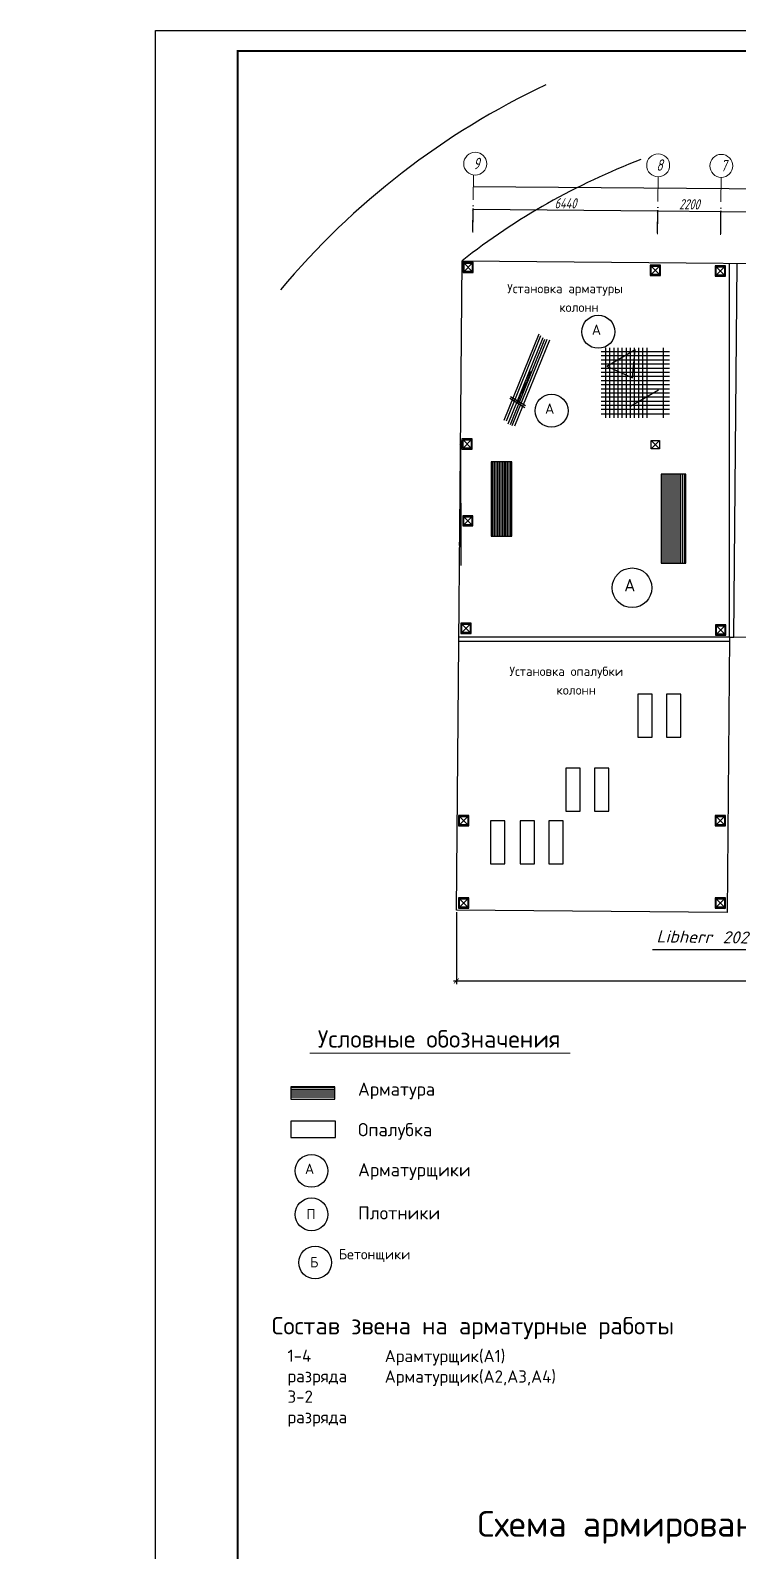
# Model space of a CAD drawing. Header units: millimetres. Extents: x 5763 to 12018931, y 39842 to 3600577.
# Drawn here: x 836350 to 870921, y 778966 to 853221 of the extents above; entities that cross this region are included whole.
import ezdxf

# ---------------------------------------------------------------- set-up
doc = ezdxf.new("R2010")
doc.units = ezdxf.units.MM
doc.linetypes.add('ACAD_ISO10W100', pattern=[18, 12, -3, 0, -3])
for name, color, linetype in [('!Форматы', 7, 'Continuous'), ('Архитектура', 7, 'Continuous'), ('доп сетки', 120, 'Continuous'), ('Размеры', 7, 'Continuous')]:
    doc.layers.add(name, color=color, linetype=linetype)
for name, color, linetype, lineweight in [('0.25', 7, 'Continuous', 25), ('разм', 5, 'Continuous', 15), ('тонкая', 7, 'Continuous', 20)]:
    doc.layers.add(name, color=color, linetype=linetype, lineweight=lineweight)
doc.styles.add('ISOCPEUR', font='isocpeur.ttf')
doc.styles.get("Standard").update_dxf_attribs({"font": 'romans.shx', "width": 0.7, "oblique": 15, "height": 500})
doc.styles.add('VSSP_ROMANS07', font='romans.shx', dxfattribs={"width": 0.7, "oblique": 15, "height": 250})
doc.styles.add('мой', font='txt.shx', dxfattribs={"width": 0.6, "oblique": 15, "height": 3.5})
doc.dimstyles.new('ISO-25', dxfattribs={"dimtxt": 500, "dimasz": 250, "dimexe": 150, "dimexo": 100, "dimgap": 125, "dimtad": 1, "dimtxsty": 'Standard', "dimblk": 'ARCHTICK', "dimcen": 25, "dimdle": 150, "dimadec": 0, "dimazin": 0, "dimtfac": 1, "dimtmove": 0, "dimatfit": 3, "dimfxl": 1, "dimarcsym": 0})
doc.dimstyles.new('Копия ISO-25', dxfattribs={"dimtxt": 250, "dimasz": 100, "dimexe": 50, "dimexo": 50, "dimgap": 100, "dimtad": 1, "dimdec": 0, "dimtxsty": 'Standard', "dimblk": 'ARCHTICK', "dimcen": 50, "dimadec": 0, "dimazin": 0, "dimtfac": 1, "dimtdec": 0, "dimtmove": 0, "dimatfit": 3, "dimldrblk": 'ARCHTICK', "dimfxl": 1, "dimarcsym": 0})

# ---------------------------------------------------------------- blocks, each defined once
blk = doc.blocks.new('_ArchTick')
at = {"color": 0, "linetype": 'ByBlock', "const_width": 0.15}
blk.add_lwpolyline([(-0.5, -0.5), (0.5, 0.5)], dxfattribs=at)
blk = doc.blocks.new('*D190')
at = {"layer": 'Defpoints', "color": 0, "transparency": 16777216}
for p in [(857969, 845593), (857969, 845593), (899353, 845239)]:
    blk.add_point(p, dxfattribs=at)
at = {"layer": 'Архитектура', "color": 0, "lineweight": -2, "transparency": 16777216}
for p, q in [((899353, 845239), (857969, 845593)), ((857969, 845543), (857969, 845543)), ((899353, 845289), (899353, 845289))]:
    blk.add_line(p, q, dxfattribs=at)
at = {"layer": 'Архитектура', "color": 0, "lineweight": -2, "transparency": 16777216, "xscale": 100, "yscale": 100, "zscale": 100}
for p, rotation in [((857969, 845593), 179.5101678472692), ((899353, 845239), 359.5101678472692)]:
    blk.add_blockref('_ArchTick', p, dxfattribs=dict(at, rotation=rotation))
at = {"layer": 'Архитектура', "color": 0, "lineweight": 20, "transparency": 16777216, "insert": (878664, 845766), "char_height": 500, "attachment_point": 5, "rotation": 359.51017}
blk.add_mtext('29560', dxfattribs=at)
blk = doc.blocks.new('*D191')
at = {"layer": 'Defpoints', "color": 0, "transparency": 16777216}
for p in [(891116, 844189), (891116, 844189), (895198, 844154)]:
    blk.add_point(p, dxfattribs=at)
at = {"layer": 'Архитектура', "color": 0, "lineweight": -2, "transparency": 16777216}
for p, q in [((895198, 844154), (891116, 844189)), ((891116, 844139), (891116, 844139)), ((895199, 844204), (895199, 844204))]:
    blk.add_line(p, q, dxfattribs=at)
at = {"layer": 'Архитектура', "color": 0, "lineweight": -2, "transparency": 16777216, "xscale": 100, "yscale": 100, "zscale": 100}
for p, rotation in [((891116, 844189), 179.5101678472692), ((895198, 844154), 359.5101678472692)]:
    blk.add_blockref('_ArchTick', p, dxfattribs=dict(at, rotation=rotation))
at = {"layer": 'Архитектура', "color": 0, "lineweight": 20, "transparency": 16777216, "insert": (893160, 844522), "char_height": 500, "width": 61153.46, "attachment_point": 5, "rotation": 359.51017}
blk.add_mtext('2915', dxfattribs=at)
blk = doc.blocks.new('*D192')
at = {"layer": 'Defpoints', "color": 0, "transparency": 16777216}
for p in [(877671, 844304), (877661, 843184), (882170, 843146)]:
    blk.add_point(p, dxfattribs=at)
at = {"layer": 'Архитектура', "color": 0, "lineweight": -2, "transparency": 16777216}
for p, q in [((877661, 843234), (877671, 844354)), ((882180, 844266), (877671, 844304)), ((882171, 843196), (882180, 844316))]:
    blk.add_line(p, q, dxfattribs=at)
at = {"layer": 'Архитектура', "color": 0, "lineweight": -2, "transparency": 16777216, "xscale": 100, "yscale": 100, "zscale": 100}
for p, rotation in [((877671, 844304), 179.5101678472692), ((882180, 844266), 359.5101678472692)]:
    blk.add_blockref('_ArchTick', p, dxfattribs=dict(at, rotation=rotation))
at = {"layer": 'Архитектура', "color": 0, "lineweight": 20, "transparency": 16777216, "insert": (879928, 844635), "char_height": 500, "width": 87154.5, "attachment_point": 5, "rotation": 359.51017}
blk.add_mtext('3220', dxfattribs=at)
blk = doc.blocks.new('*D202')
at = {"layer": 'Defpoints', "color": 0, "transparency": 16777216}
for p in [(866976, 844396), (866967, 843276), (870047, 843249)]:
    blk.add_point(p, dxfattribs=at)
at = {"layer": 'Архитектура', "color": 0, "lineweight": -2, "transparency": 16777216}
for p, q in [((866967, 843326), (866977, 844446)), ((870056, 844369), (866976, 844396)), ((870047, 843299), (870057, 844419))]:
    blk.add_line(p, q, dxfattribs=at)
at = {"layer": 'Архитектура', "color": 0, "lineweight": -2, "transparency": 16777216, "xscale": 100, "yscale": 100, "zscale": 100}
for p, rotation in [((866976, 844396), 179.5101678472692), ((870056, 844369), 359.5101678472692)]:
    blk.add_blockref('_ArchTick', p, dxfattribs=dict(at, rotation=rotation))
at = {"layer": 'Архитектура', "color": 0, "lineweight": 20, "transparency": 16777216, "insert": (868519, 844732), "char_height": 500, "attachment_point": 5, "rotation": 359.51017}
blk.add_mtext('2200', dxfattribs=at)
blk = doc.blocks.new('*D203')
at = {"layer": 'Defpoints', "color": 0, "transparency": 16777216}
for p in [(857959, 844473), (857950, 843353), (866967, 843276)]:
    blk.add_point(p, dxfattribs=at)
at = {"layer": 'Архитектура', "color": 0, "lineweight": -2, "transparency": 16777216}
for p, q in [((857950, 843403), (857960, 844523)), ((866976, 844396), (857959, 844473)), ((866967, 843326), (866977, 844446))]:
    blk.add_line(p, q, dxfattribs=at)
at = {"layer": 'Архитектура', "color": 0, "lineweight": -2, "transparency": 16777216, "xscale": 100, "yscale": 100, "zscale": 100}
for p, rotation in [((857959, 844473), 179.5101678472692), ((866976, 844396), 359.5101678472692)]:
    blk.add_blockref('_ArchTick', p, dxfattribs=dict(at, rotation=rotation))
at = {"layer": 'Архитектура', "color": 0, "lineweight": 20, "transparency": 16777216, "insert": (862471, 844784), "char_height": 500, "attachment_point": 5, "rotation": 359.51017}
blk.add_mtext('6440', dxfattribs=at)
blk = doc.blocks.new('*D193')
at = {"layer": '!Форматы', "color": 0, "lineweight": -2, "transparency": 16777216}
for p, q in [((877671, 844304), (870056, 844369)), ((877671, 844354), (877671, 844354))]:
    blk.add_line(p, q, dxfattribs=at)
at = {"layer": 'Defpoints', "color": 0, "transparency": 16777216}
for p in [(870056, 844369), (870056, 844369), (877671, 844304)]:
    blk.add_point(p, dxfattribs=at)
at = {"layer": '!Форматы', "color": 0, "lineweight": -2, "transparency": 16777216, "xscale": 100, "yscale": 100, "zscale": 100}
for p, rotation in [((870056, 844369), 179.5101678472692), ((877671, 844304), 359.5101678472692)]:
    blk.add_blockref('_ArchTick', p, dxfattribs=dict(at, rotation=rotation))
at = {"layer": '!Форматы', "color": 0, "lineweight": 20, "transparency": 16777216, "insert": (873866, 844687), "char_height": 500, "attachment_point": 5, "rotation": 359.51017}
blk.add_mtext('5440', dxfattribs=at)
blk = doc.blocks.new('*D208')
at = {"color": 0, "lineweight": -2, "transparency": 16777216}
for p, q in [((899634, 814153), (899634, 806671)), ((857150, 810177), (857150, 806671)), ((857000, 806821), (899784, 806821))]:
    blk.add_line(p, q, dxfattribs=at)
at = {"layer": 'Defpoints', "color": 0, "transparency": 16777216}
for p in [(899634, 814253), (857150, 810277), (899634, 806821)]:
    blk.add_point(p, dxfattribs=at)
at = {"color": 0, "lineweight": -2, "transparency": 16777216, "xscale": 250, "yscale": 250, "zscale": 250, "rotation": 180}
blk.add_blockref('_ArchTick', (857150, 806821), dxfattribs=at)
at = {"color": 0, "lineweight": -2, "transparency": 16777216, "xscale": 250, "yscale": 250, "zscale": 250}
blk.add_blockref('_ArchTick', (899634, 806821), dxfattribs=at)
at = {"color": 0, "transparency": 16777216, "insert": (878261, 807196), "char_height": 500, "attachment_point": 5}
blk.add_mtext('29560', dxfattribs=at)

msp = doc.modelspace()

# ---------------------------------------------------------------- linework, layer by layer
at = {"layer": '!Форматы', "lineweight": 20}
msp.add_line((870372.96941, 810989.688), (870391.868, 813200.20722), dxfattribs=at)
at = {"ltscale": 100}
for p, q in [((857421.35954, 841971.20198), (857420.16267, 841831.2071)), ((857511.91581, 841445.37681), (857511.91581, 841445.37681)), ((866647.95506, 841295.15288), (866647.95506, 841295.15288)), ((869821.47851, 841262.20446), (869821.47851, 841262.20446)), ((857346.33965, 833196.32265), (857344.84356, 833021.32904)), ((857346.33965, 833196.32265), (857363.14989, 827106.34585)), ((857291.58259, 833029.81643), (857291.58259, 833029.81643)), ((866647.07987, 832784.49444), (866647.07987, 832784.49444)), ((857491.58259, 829068.05497), (857491.58259, 829068.05497)), ((857302.51023, 828069.71), (857304.00632, 828244.70361)), ((857405.0205, 824019.27054), (857405.0205, 824019.27054)), ((869837.77597, 823740.12319), (869837.77597, 823740.12319)), ((857291.58259, 814433.25555), (857291.58259, 814433.25555)), ((869822.66687, 814433.25555), (869822.66687, 814433.25555)), ((857291.58259, 810415.50084), (857291.58259, 810415.50084)), ((869822.66687, 810415.50084), (869822.66687, 810415.50084)), ((870227.10986, 810304.90994), (870227.10986, 810304.90994))]:
    msp.add_line(p, q, dxfattribs=at)
for p, q in [((857522.00642, 841906.57332), (857472.00642, 841906.57332)), ((857472.00642, 841906.57332), (857472.00642, 841456.57332)), ((857472.00642, 841456.57332), (857472.00642, 841406.57332)), ((857472.00642, 841406.57332), (857922.00642, 841406.57332)), ((857922.00642, 841906.57332), (857522.00642, 841906.57332)), ((857522.00642, 841456.57332), (857522.00642, 841856.57332)), ((857522.00642, 841856.57332), (857922.00642, 841856.57332)), ((857522.00642, 841856.57332), (857922.00642, 841456.57332)), ((857522.00642, 841456.57332), (857922.00642, 841856.57332)), ((857922.00642, 841456.57332), (857522.00642, 841456.57332)), ((857972.00642, 841906.57332), (857922.00642, 841906.57332)), ((857922.00642, 841856.57332), (857922.00642, 841456.57332)), ((857922.00642, 841406.57332), (857972.00642, 841406.57332)), ((857972.00642, 841406.57332), (857972.00642, 841906.57332)), ((866658.04567, 841756.34938), (866608.04567, 841756.34938)), ((866608.04567, 841756.34938), (866608.04567, 841306.34938)), ((867058.04567, 841756.34938), (866658.04567, 841756.34938)), ((866658.04567, 841306.34938), (866658.04567, 841706.34938)), ((866658.04567, 841706.34938), (867058.04567, 841706.34938)), ((866658.04567, 841706.34938), (867058.04567, 841306.34938)), ((866658.04567, 841306.34938), (867058.04567, 841706.34938)), ((867108.04567, 841756.34938), (867058.04567, 841756.34938)), ((867058.04567, 841706.34938), (867058.04567, 841306.34938)), ((867108.04567, 841256.34938), (867108.04567, 841756.34938)), ((869832.75747, 841723.40097), (869782.75747, 841723.40097)), ((869782.75747, 841723.40097), (869782.75747, 841273.40097)), ((869831.56912, 841273.40097), (869831.56912, 841673.40097)), ((869831.56912, 841673.40097), (870231.56912, 841673.40097)), ((869831.56912, 841673.40097), (870231.56912, 841273.40097)), ((869831.56912, 841273.40097), (870231.56912, 841673.40097)), ((870232.75747, 841723.40097), (869832.75747, 841723.40097)), ((870231.56912, 841673.40097), (870231.56912, 841273.40097)), ((870282.75747, 841723.40097), (870232.75747, 841723.40097)), ((870282.75747, 841223.40097), (870282.75747, 841723.40097)), ((870480.80457, 823602.88449), (870480.80457, 841859.55167)), ((870690.80457, 823602.88449), (870846.86122, 841856.4221)), ((866608.04567, 841306.34938), (866608.04567, 841256.34938)), ((866608.04567, 841256.34938), (867058.04567, 841256.34938)), ((867058.04567, 841306.34938), (866658.04567, 841306.34938)), ((867058.04567, 841256.34938), (867108.04567, 841256.34938)), ((869782.75747, 841273.40097), (869782.75747, 841223.40097)), ((869782.75747, 841223.40097), (870232.75747, 841223.40097)), ((870231.56912, 841273.40097), (869831.56912, 841273.40097)), ((870232.75747, 841223.40097), (870282.75747, 841223.40097)), ((864484.05089, 836833.84772), (865876.69563, 837647.33766)), ((865746.19834, 836254.87189), (865876.69563, 837647.33766)), ((864484.05089, 836833.84772), (865746.19834, 836254.87189)), ((865615.70105, 834862.40611), (867008.34579, 835675.89606)), ((857468.61803, 833278.47135), (857418.61803, 833278.47135)), ((857418.61803, 833278.47135), (857418.61803, 832828.47135)), ((857868.61803, 833278.47135), (857468.61803, 833278.47135)), ((857468.61803, 832828.47135), (857468.61803, 833228.47135)), ((857468.61803, 833228.47135), (857868.61803, 833228.47135)), ((857468.61803, 833228.47135), (857868.61803, 832828.47135)), ((857468.61803, 832828.47135), (857868.61803, 833228.47135)), ((857918.61803, 833278.47135), (857868.61803, 833278.47135)), ((857868.61803, 833228.47135), (857868.61803, 832828.47135)), ((857918.61803, 832778.47135), (857918.61803, 833278.47135)), ((866657.17048, 832795.69095), (866657.17048, 833195.69095)), ((866657.17048, 833195.69095), (867057.17048, 833195.69095)), ((866657.17048, 833195.69095), (867057.17048, 832795.69095)), ((866657.17048, 832795.69095), (867057.17048, 833195.69095)), ((867057.17048, 833195.69095), (867057.17048, 832795.69095)), ((857418.61803, 832828.47135), (857418.61803, 832778.47135)), ((857418.61803, 832778.47135), (857868.61803, 832778.47135)), ((857868.61803, 832828.47135), (857468.61803, 832828.47135)), ((857868.61803, 832778.47135), (857918.61803, 832778.47135)), ((867057.17048, 832795.69095), (866657.17048, 832795.69095)), ((857501.6732, 829529.25147), (857451.6732, 829529.25147)), ((857451.6732, 829529.25147), (857451.6732, 829079.25147)), ((857901.6732, 829529.25147), (857501.6732, 829529.25147)), ((857501.6732, 829079.25147), (857501.6732, 829479.25147)), ((857501.6732, 829479.25147), (857901.6732, 829479.25147)), ((857501.6732, 829479.25147), (857901.6732, 829079.25147)), ((857501.6732, 829079.25147), (857901.6732, 829479.25147)), ((857951.6732, 829529.25147), (857901.6732, 829529.25147)), ((857901.6732, 829479.25147), (857901.6732, 829079.25147)), ((857951.6732, 829029.25147), (857951.6732, 829529.25147)), ((857451.6732, 829079.25147), (857451.6732, 829029.25147)), ((857451.6732, 829029.25147), (857901.6732, 829029.25147)), ((857901.6732, 829079.25147), (857501.6732, 829079.25147)), ((857901.6732, 829029.25147), (857951.6732, 829029.25147)), ((857415.11111, 824280.46704), (857365.11111, 824280.46704)), ((857365.11111, 824280.46704), (857365.11111, 823830.46704)), ((857815.11111, 824280.46704), (857415.11111, 824280.46704)), ((857415.11111, 823830.46704), (857415.11111, 824230.46704)), ((857415.11111, 824230.46704), (857815.11111, 824230.46704)), ((857415.11111, 824230.46704), (857815.11111, 823830.46704)), ((857415.11111, 823830.46704), (857815.11111, 824230.46704)), ((857865.11111, 824280.46704), (857815.11111, 824280.46704)), ((857815.11111, 824230.46704), (857815.11111, 823830.46704)), ((857865.11111, 823780.46704), (857865.11111, 824280.46704)), ((870480.80457, 823602.88449), (857264.32159, 823602.88449)), ((857365.11111, 823830.46704), (857365.11111, 823780.46704)), ((857365.11111, 823780.46704), (857815.11111, 823780.46704)), ((857815.11111, 823830.46704), (857415.11111, 823830.46704)), ((857815.11111, 823780.46704), (857865.11111, 823780.46704)), ((869847.86658, 824201.31969), (869797.86658, 824201.31969)), ((869797.86658, 824201.31969), (869797.86658, 823751.31969)), ((869797.86658, 823751.31969), (869797.86658, 823701.31969)), ((869797.86658, 823701.31969), (870247.86658, 823701.31969)), ((870247.86658, 824201.31969), (869847.86658, 824201.31969)), ((869847.86658, 823751.31969), (869847.86658, 824151.31969)), ((869847.86658, 824151.31969), (870247.86658, 824151.31969)), ((869847.86658, 824151.31969), (870247.86658, 823751.31969)), ((869847.86658, 823751.31969), (870247.86658, 824151.31969)), ((870247.86658, 823751.31969), (869847.86658, 823751.31969)), ((870297.86658, 824201.31969), (870247.86658, 824201.31969)), ((870247.86658, 824151.31969), (870247.86658, 823751.31969)), ((870247.86658, 823701.31969), (870297.86658, 823701.31969)), ((870297.86658, 823701.31969), (870297.86658, 824201.31969)), ((870480.80457, 823602.88449), (870480.80457, 823392.88449)), ((870480.80457, 823602.88449), (870690.80457, 823602.88449)), ((870480.80457, 823392.88449), (857262.52622, 823392.88449)), ((857301.6732, 814894.45205), (857251.6732, 814894.45205)), ((857251.6732, 814894.45205), (857251.6732, 814444.45205)), ((857701.6732, 814894.45205), (857301.6732, 814894.45205)), ((857301.6732, 814444.45205), (857301.6732, 814844.45205)), ((857301.6732, 814844.45205), (857701.6732, 814844.45205)), ((857301.6732, 814844.45205), (857701.6732, 814444.45205)), ((857301.6732, 814444.45205), (857701.6732, 814844.45205)), ((857751.6732, 814894.45205), (857701.6732, 814894.45205)), ((857701.6732, 814844.45205), (857701.6732, 814444.45205)), ((857751.6732, 814394.45205), (857751.6732, 814894.45205)), ((869832.75747, 814894.45205), (869782.75747, 814894.45205)), ((869782.75747, 814894.45205), (869782.75747, 814444.45205)), ((870232.75747, 814894.45205), (869832.75747, 814894.45205)), ((869832.75747, 814444.45205), (869832.75747, 814844.45205)), ((869832.75747, 814844.45205), (870232.75747, 814844.45205)), ((869832.75747, 814844.45205), (870232.75747, 814444.45205)), ((869832.75747, 814444.45205), (870232.75747, 814844.45205)), ((870282.75747, 814894.45205), (870232.75747, 814894.45205)), ((870232.75747, 814844.45205), (870232.75747, 814444.45205)), ((870282.75747, 814394.45205), (870282.75747, 814894.45205)), ((857251.6732, 814444.45205), (857251.6732, 814394.45205)), ((857251.6732, 814394.45205), (857701.6732, 814394.45205)), ((857701.6732, 814444.45205), (857301.6732, 814444.45205)), ((857701.6732, 814394.45205), (857751.6732, 814394.45205)), ((869782.75747, 814444.45205), (869782.75747, 814394.45205)), ((869782.75747, 814394.45205), (870232.75747, 814394.45205)), ((870232.75747, 814444.45205), (869832.75747, 814444.45205)), ((870232.75747, 814394.45205), (870282.75747, 814394.45205)), ((857301.6732, 810876.69734), (857251.6732, 810876.69734)), ((857251.6732, 810876.69734), (857251.6732, 810426.69734)), ((857701.6732, 810876.69734), (857301.6732, 810876.69734)), ((857751.6732, 810876.69734), (857701.6732, 810876.69734)), ((857751.6732, 810376.69734), (857751.6732, 810876.69734)), ((869832.75747, 810876.69734), (869782.75747, 810876.69734)), ((869782.75747, 810876.69734), (869782.75747, 810426.69734)), ((870232.75747, 810876.69734), (869832.75747, 810876.69734)), ((870282.75747, 810876.69734), (870232.75747, 810876.69734)), ((870282.75747, 810376.69734), (870282.75747, 810876.69734)), ((857150.39084, 810276.70282), (857151.6732, 810426.69734)), ((857251.6732, 810426.69734), (857251.6732, 810376.69734)), ((857251.6732, 810376.69734), (857701.6732, 810376.69734)), ((857301.6732, 810426.69734), (857301.6732, 810826.69734)), ((857301.6732, 810826.69734), (857701.6732, 810826.69734)), ((857301.6732, 810826.69734), (857701.6732, 810426.69734)), ((857301.6732, 810426.69734), (857701.6732, 810826.69734)), ((857701.6732, 810426.69734), (857301.6732, 810426.69734)), ((857701.6732, 810826.69734), (857701.6732, 810426.69734)), ((857701.6732, 810376.69734), (857751.6732, 810376.69734)), ((869782.75747, 810426.69734), (869782.75747, 810376.69734)), ((869782.75747, 810376.69734), (870232.75747, 810376.69734)), ((869832.75747, 810426.69734), (869832.75747, 810826.69734)), ((869832.75747, 810826.69734), (870232.75747, 810826.69734)), ((869832.75747, 810826.69734), (870232.75747, 810426.69734)), ((869832.75747, 810426.69734), (870232.75747, 810826.69734)), ((870232.75747, 810426.69734), (869832.75747, 810426.69734)), ((870232.75747, 810826.69734), (870232.75747, 810426.69734)), ((870232.75747, 810376.69734), (870282.75747, 810376.69734)), ((866722.37787, 808355.7168), (873055.33509, 808355.7168))]:
    msp.add_line(p, q)
at = {"color": 0}
msp.add_lwpolyline([(842463.26196, 734420.69569), (842463.26196, 853220.69569), (1010663.26196, 853220.69569), (1010663.26196, 734420.69569)], close=True, dxfattribs=at)
at = {"color": 0, "lineweight": 40, "const_width": 100}
msp.add_lwpolyline([(846463.26196, 735420.69569), (846463.26196, 852220.69569), (1009663.26196, 852220.69569), (1009663.26196, 735420.69569)], close=True, dxfattribs=at)
at = {"lineweight": 13}
msp.add_lwpolyline([(849995.4325, 803290.38363), (862697.82579, 803290.38363)], dxfattribs=at)
for radius, start, end in [(38348.59956, 115.3580924051, 140.0051323537), (33163.11389, 110.8111810309, 128.2145435096)]:
    msp.add_arc((877936.32216, 815914.94685), radius, start, end)
at = {"layer": 'Архитектура', "color": 7, "linetype": 'ACAD_ISO10W100', "lineweight": 20, "ltscale": 100}
for p, q in [((857973.7271, 846152.63239), (857949.78968, 843352.73486)), ((866990.80207, 846075.54188), (866966.86465, 843275.64435)), ((870070.68951, 846049.21072), (870046.75209, 843249.31319))]:
    msp.add_line(p, q, dxfattribs=at)
at = {"layer": 'Архитектура', "color": 7, "lineweight": 25}
msp.add_lwpolyline([(899722.98692, 824668.93184), (899633.93969, 814253.31035), (886418.42266, 814366.29498), (886496.21928, 823465.96243), (870480.80457, 823602.88449), (870365.90787, 810163.71819), (857150.39084, 810276.70282), (857421.35954, 841971.20198), (882928.42952, 841753.13204)], dxfattribs=at)
at = {"layer": 'Архитектура', "color": 7, "lineweight": 20}
for centre in [(858063.91372, 846711.88182), (858063.91372, 846711.88182), (866995.58955, 846635.52142), (866995.58955, 846635.52142), (870075.477, 846609.19025), (870075.477, 846609.19025)]:
    msp.add_circle(centre, 560, dxfattribs=at)
at = {"layer": 'доп сетки', "color": 0}
for p, q in [((861169.36632, 838393.8083), (859456.94512, 834182.58098)), ((861257.84388, 838316.68728), (859567.72316, 834143.78068)), ((861365.77624, 838210.72907), (859653.35505, 833999.50175)), ((861454.25381, 838133.60805), (859764.13308, 833960.70144)), ((861559.34269, 838133.40218), (859846.92149, 833922.17486)), ((861688.38735, 838107.62674), (859975.96616, 833896.39942)), ((864420.23659, 837732.00774), (864420.23659, 834304.80774)), ((864621.83659, 837732.00774), (864621.83659, 834304.80774)), ((864823.43659, 837732.00774), (864823.43659, 834304.80774)), ((865025.03659, 837732.00774), (865025.03659, 834304.80774)), ((865226.63659, 837732.00774), (865226.63659, 834304.80774)), ((865428.23659, 837732.00774), (865428.23659, 834304.80774)), ((865629.83659, 837732.00774), (865629.83659, 834304.80774)), ((865831.43659, 837732.00774), (865831.43659, 834304.80774)), ((866033.03659, 837732.00774), (866033.03659, 834304.80774)), ((866234.63659, 837732.00774), (866234.63659, 834304.80774)), ((866436.23659, 837732.00774), (866436.23659, 834304.80774)), ((867242.63659, 837732.00774), (867242.63659, 834304.80774)), ((867545.03659, 837530.40774), (864218.63659, 837530.40774)), ((867545.03659, 837328.80774), (864218.63659, 837328.80774)), ((867545.03659, 837127.20774), (864218.63659, 837127.20774)), ((867545.03659, 836925.60774), (864218.63659, 836925.60774)), ((860761.45565, 836573.2932), (860372.64708, 835501.1972)), ((867545.03659, 836724.00774), (864218.63659, 836724.00774)), ((867545.03659, 836522.40774), (864218.63659, 836522.40774)), ((867545.03659, 836320.80774), (864218.63659, 836320.80774)), ((867545.03659, 836119.20774), (864218.63659, 836119.20774)), ((860151.78697, 835061.52806), (860524.89152, 836043.64875)), ((867545.03659, 835917.60774), (864218.63659, 835917.60774)), ((867545.03659, 835716.00774), (864218.63659, 835716.00774)), ((867545.03659, 835514.40774), (864218.63659, 835514.40774)), ((860479.83003, 834794.48804), (859752.9823, 835255.65448)), ((860522.58662, 834888.42962), (859788.49885, 835333.21917)), ((867545.03659, 835312.80774), (864218.63659, 835312.80774)), ((867545.03659, 835111.20774), (864218.63659, 835111.20774)), ((867545.03659, 834909.60774), (864218.63659, 834909.60774)), ((867545.03659, 834708.00774), (864218.63659, 834708.00774)), ((864218.63659, 834506.40774), (867545.03659, 834506.40774)), ((858921.81439, 828538.2184), (858921.81439, 832167.0184)), ((859002.45439, 828538.2184), (859002.45439, 832167.0184)), ((859083.09439, 828538.2184), (859083.09439, 832167.0184)), ((859163.73439, 828538.2184), (859163.73439, 832167.0184)), ((859244.37439, 828538.2184), (859244.37439, 832167.0184)), ((859325.01439, 828538.2184), (859325.01439, 832167.0184)), ((859405.65439, 828538.2184), (859405.65439, 832167.0184)), ((859486.29439, 828538.2184), (859486.29439, 832167.0184)), ((859566.93439, 828538.2184), (859566.93439, 832167.0184)), ((859647.57439, 828538.2184), (859647.57439, 832167.0184)), ((859728.21439, 828538.2184), (859728.21439, 832167.0184)), ((859808.85439, 828538.2184), (859808.85439, 832167.0184)), ((867238.90349, 827209.3551), (867238.90349, 831563.9151)), ((867335.67149, 827209.3551), (867335.67149, 831563.9151)), ((867432.43949, 827209.3551), (867432.43949, 831563.9151)), ((867529.20749, 827209.3551), (867529.20749, 831563.9151)), ((867625.97549, 827209.3551), (867625.97549, 831563.9151)), ((867722.74349, 827209.3551), (867722.74349, 831563.9151)), ((867819.51149, 827209.3551), (867819.51149, 831563.9151)), ((867916.27949, 827209.3551), (867916.27949, 831563.9151)), ((868013.04749, 827209.3551), (868013.04749, 831563.9151)), ((868109.81549, 827209.3551), (868109.81549, 831563.9151)), ((868206.58349, 827209.3551), (868206.58349, 831563.9151)), ((868303.35149, 827209.3551), (868303.35149, 831563.9151))]:
    msp.add_line(p, q, dxfattribs=at)
for points in [[(858841.17439, 828538.2184), (859849.17439, 828538.2184), (859849.17439, 832167.0184), (858841.17439, 832167.0184)], [(867142.13549, 827209.3551), (868351.73549, 827209.3551), (868351.73549, 831563.9151), (867142.13549, 831563.9151)], [(866000.42501, 818714.91515), (866700.42501, 818714.91515), (866700.42501, 820814.91515), (866000.42501, 820814.91515)], [(867400.42501, 818714.91515), (868100.42501, 818714.91515), (868100.42501, 820814.91515), (867400.42501, 820814.91515)], [(862488.86465, 815113.93651), (863188.86465, 815113.93651), (863188.86465, 817213.93651), (862488.86465, 817213.93651)], [(863888.86465, 815113.93651), (864588.86465, 815113.93651), (864588.86465, 817213.93651), (863888.86465, 817213.93651)], [(858803.62626, 812544.45205), (859503.62626, 812544.45205), (859503.62626, 814644.45205), (858803.62626, 814644.45205)], [(860257.47371, 812544.45205), (860957.47371, 812544.45205), (860957.47371, 814644.45205), (860257.47371, 814644.45205)], [(861657.47371, 812544.45205), (862357.47371, 812544.45205), (862357.47371, 814644.45205), (861657.47371, 814644.45205)]]:
    msp.add_lwpolyline(points, close=True, dxfattribs=at)
at = {"layer": 'Размеры', "color": 0}
for p, q in [((851214.86779, 801625.7388), (849054.86779, 801625.7388)), ((851214.86779, 801529.7388), (849054.86779, 801529.7388)), ((851214.86779, 801433.7388), (849054.86779, 801433.7388)), ((851214.86779, 801337.7388), (849054.86779, 801337.7388)), ((851214.86779, 801241.7388), (849054.86779, 801241.7388)), ((851214.86779, 801145.7388), (849054.86779, 801145.7388))]:
    msp.add_line(p, q, dxfattribs=at)
for points in [[(851214.86779, 801049.7388), (851214.86779, 801649.7388), (849054.86779, 801649.7388), (849054.86779, 801049.7388)], [(849056.65915, 799179.12166), (851249.00624, 799179.12166), (851249.00624, 799973.54872), (849056.65915, 799973.54872)]]:
    msp.add_lwpolyline(points, close=True, dxfattribs=at)
for centre, radius in [((864074.26356, 838509.74815), 806.4), ((861791.71686, 834656.41561), 806.4), ((865720.39518, 826014.57162), 967.68), ((850069.88625, 797547.56675), 800), ((850073.59803, 795426.4291), 800), ((850249.50353, 793076.50039), 800)]:
    msp.add_circle(centre, radius, dxfattribs=at)

# ---------------------------------------------------------------- texts
at = {"color": 0, "lineweight": 20, "style": 'ISOCPEUR'}
msp.add_text('Условные обозначения', height=851.968, dxfattribs=at).set_placement((850379.1228, 803565.3443))
at = {"lineweight": 20, "style": 'ISOCPEUR'}
msp.add_text('Состав звена на арматурные работы', height=851.968, dxfattribs=at).set_placement((848129.48691, 789566.33199))
at = {"lineweight": 20, "attachment_point": 1, "style": 'ISOCPEUR'}
for s, width, insert, char_height in [('А', 3.8166721, (863754.8718, 838864.24007), 504), ('А', 3.8166721, (861472.32511, 835010.90753), 504), ('А', 3.8166721, (865337.12508, 826439.96193), 604.8), ('А', 3.8166721, (849753.02935, 797899.24524), 500), ('П', 3.7468513, (849825.21749, 795689.74332), 500), ('Б', 3.7468513, (850001.12299, 793339.81461), 500), ('Бетонщики', 38.3429073, (851400.44509, 793731.72858), 500), ('1-4 разряда^J3-2 разряда', 48.2480951, (848900.94756, 788828.08041), 600), ('Арамтурщик(А1)^JАрматурщик(А2,А3,А4)', 49.0777638, (853647.9478, 788811.86854), 600)]:
    msp.add_mtext_dynamic_manual_height_columns(s, width=width, gutter_width=12.5, heights=[0], dxfattribs=dict(at, insert=insert, char_height=char_height))
at = {"layer": '0.25', "style": 'мой', "oblique": 15}
msp.add_text('Libherr 202', height=588, rotation=359.2338181041, dxfattribs=at).set_placement((866911.16511, 808705.97241))
at = {"layer": 'Архитектура', "color": 7, "lineweight": 20, "style": 'VSSP_ROMANS07', "oblique": 15, "width": 0.7}
for s, p in [('9', (857971.10882, 846446.60562)), ('8', (866904.29927, 846370.23227)), ('7', (870048.01953, 846343.35537))]:
    msp.add_text(s, height=560, rotation=359.5101678482, dxfattribs=at).set_placement(p)
at = {"layer": 'разм', "color": 0, "linetype": 'Continuous', "style": 'ISOCPEUR'}
for s, height, p in [('Установка арматуры', 449.54, (859624.50515, 840393.03374)), ('колонн', 449.54, (862169.1073, 839479.80886)), ('Установка опалубки ', 449.54, (859735.12714, 821710.03263)), ('колонн', 449.54, (862032.30284, 820796.80776)), ('Арматура', 642.2, (852341.40303, 801219.37819)), ('Опалубка', 642.2, (852341.40303, 799239.94038)), ('Арматурщики', 642.2, (852345.23006, 797282.87295)), ('Плотники', 642.2, (852345.25168, 795178.36853))]:
    msp.add_text(s, height=height, dxfattribs=at).set_placement(p)
at = {"layer": 'тонкая', "style": 'ISOCPEUR'}
msp.add_text('Схема армирования ', height=1255.078125, dxfattribs=at).set_placement((858168.49609, 779691.33522))

# ---------------------------------------------------------------- dimensions: what is measured, and where the dimension line sits
at = {"layer": '!Форматы', "color": 1, "lineweight": 20}
dim = msp.add_linear_dim(base=(870056.32706, 844369.27211), p1=(877670.64537, 844304.17432), p2=(870056.32706, 844369.27211), angle=179.5101678473, text='5440', dimstyle='Копия ISO-25', dxfattribs=at)
dim.commit()
dim.dimension.update_dxf_attribs({"geometry": '*D193', "text_midpoint": (873866.47839, 844686.71042)})
dim = msp.add_linear_dim(base=(899633.93969, 806821.11276), p1=(857150.39084, 810276.70282), p2=(899633.93969, 814253.31035), text='29560', dimstyle='ISO-25')
dim.commit()
dim.dimension.update_dxf_attribs({"geometry": '*D208', "text_midpoint": (878261.47264, 806821.11276), "dimtype": 160})
at = {"layer": 'Архитектура', "color": 7, "lineweight": 20}
for base, p1, p2, text, picture, middle in [((857968.93962, 845592.65286), (899352.82948, 845238.84575), (857968.93962, 845592.65286), '29560', '*D190', (878663.87673, 845765.73652)), ((877670.64537, 844304.17432), (882170.30453, 843145.66418), (877661.0704, 843184.21539), '3220', '*D192', (879928.25461, 844634.88592)), ((857959.36465, 844472.69379), (866966.86465, 843275.64435), (857949.78968, 843352.73486), '6440', '*D203', (862470.89431, 844784.13574)), ((891116.16562, 844189.22329), (895198.13843, 844154.32491), (891116.16562, 844189.22329), '2915', '*D191', (893160.1442, 844521.76131)), ((866976.43961, 844395.60328), (870046.75209, 843249.31319), (866966.86465, 843275.64435), '2200', '*D202', (868519.37551, 844732.4249))]:
    dim = msp.add_linear_dim(base=base, p1=p1, p2=p2, angle=179.5101678473, text=text, dimstyle='Копия ISO-25', dxfattribs=at)
    dim.commit()
    dim.dimension.update_dxf_attribs({"geometry": picture, "text_midpoint": middle})

doc.saveas('drawing.dxf')
